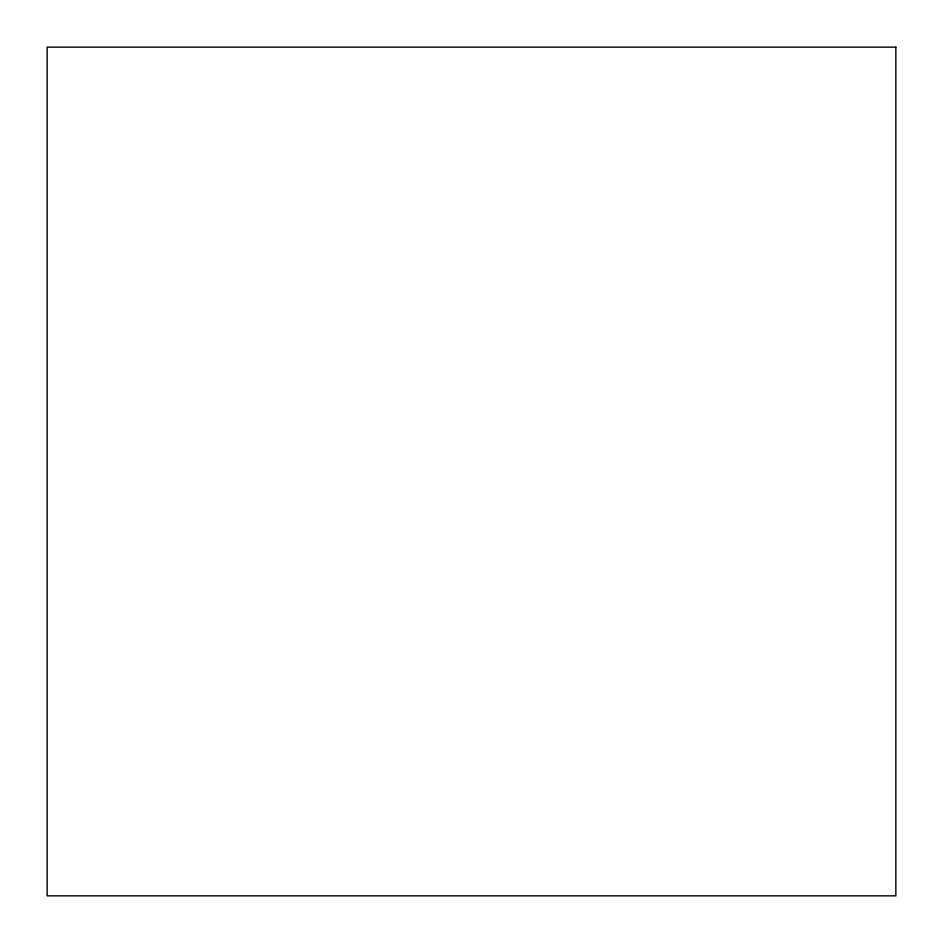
<?xml version="1.0" encoding="UTF-8"?>
<svg xmlns="http://www.w3.org/2000/svg" width="943" height="943" viewBox="0 0 943 943"><rect width="100%" height="100%" fill="white"/><g stroke="black" fill="none" stroke-linecap="round" stroke-linejoin="round"><path stroke-width="1.41" d="M895.85 47.15L47.15 47.15L47.15 895.85L895.85 895.85L895.85 47.15"/></g></svg>
